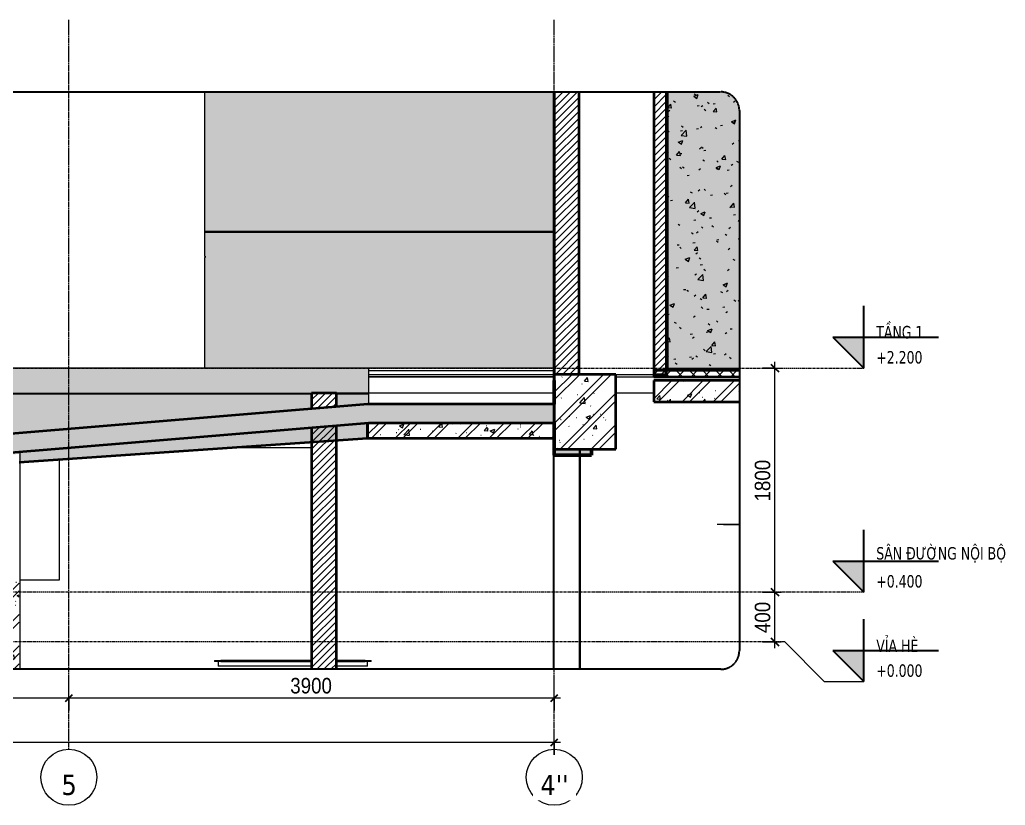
# Model space of a CAD drawing. Header units: millimetres. Extents: x 46404 to 154333, y -1327 to 55734.
# Drawn here: x 111202 to 119121, y -1313 to 5000 of the extents above; entities that cross this region are included whole.
import ezdxf

# ---------------------------------------------------------------- set-up
doc = ezdxf.new("R2010")
doc.units = ezdxf.units.MM
for name, pattern in [('Centre', [31.75, 6.35, -4.7625, 15.875, -4.7625]), ('Grid Line', [22.225, 12.7, -3.175, 3.175, -3.175]), ('Hidden', [7.14375, 4.7625, -2.38125])]:
    doc.linetypes.add(name, pattern=pattern)
for name, color, linetype, lineweight in [('0-2', 10, 'Continuous', 5), ('A-ANNO-DIMS', 211, 'Continuous', 9), ('A-ANNO-DIMS-50', 211, 'Continuous', 9), ('A-DETL-GENF', 92, 'Continuous', 18), ('A-DETL-GENF-1', 9, 'Continuous', 18), ('A-DETL-GENF-3', 92, 'Hidden', 25), ('A-DETL-MEDM', 33, 'Continuous', 35), ('A-FLOR', 192, 'Continuous', 18), ('A-FLOR-1', 250, 'Continuous', 18), ('A-FLOR-FNSH-1', 7, 'Continuous', 35), ('A-FLOR-LEVL', 51, 'Continuous', 9), ('A-FLOR-LEVL-1', 51, 'Continuous', 25), ('A-FLOR-LEVL-2', 51, 'Centre', 9), ('A-FLOR-PATT-1', 253, 'Continuous', 18), ('A-FLOR-PATT-2', 8, 'Continuous', 18), ('A-WALL', 113, 'Continuous', 18), ('A-WALL-2', 7, 'Continuous', 35), ('A-WALL-FNSH-1', 253, 'Continuous', 18), ('A-WALL-FNSH-2', 250, 'Continuous', 18), ('A-WALL-PATT-2', 111, 'Continuous', 18), ('A-WALL-PATT-3', 10, 'Continuous', 5), ('A-WALL-PATT-5', 9, 'Continuous', 18), ('E-LITE-EQPM', 33, 'Continuous', 18), ('I-WALL', 2, 'Continuous', 18), ('S-BEAM-1', 254, 'Continuous', 5), ('S-BEAM-2', 250, 'Continuous', 18), ('S-BEAM-3', 50, 'Continuous', 50), ('S-GRID-1', 1, 'Grid Line', 9), ('S-GRID-IDEN', 1, 'Continuous', 9)]:
    doc.layers.add(name, color=color, linetype=linetype, lineweight=lineweight)
doc.styles.add('Tahoma_B', font='tahomabd.ttf', dxfattribs={"height": 162.5})
doc.styles.add('Tahoma_B_1', font='tahomabd.ttf', dxfattribs={"width": 0.85, "height": 100})
doc.styles.add('UTM Avo', font='', dxfattribs={"width": 0.9, "height": 125})
doc.styles.get('UTM Avo').set_extended_font_data('UTM Avo')
doc.dimstyles.new('1_Dim_chi_tiet_2_5', dxfattribs={"dimscale": 304.8, "dimtxt": 124.912619, "dimasz": 0.19685, "dimexe": 0.164042, "dimexo": 0.0625, "dimgap": 0.016404, "dimtad": 1, "dimdec": 0, "dimrnd": 5, "dimzin": 0, "dimdsep": 46, "dimtxsty": 'UTM Avo', "dimblk1": 'OBLIQUE', "dimblk2": 'OBLIQUE', "dimsah": 1, "dimcen": 0.09, "dimdle": 0.164042, "dimazin": 0, "dimtfac": 1, "dimtdec": 4, "dimtix": 1, "dimtmove": 0, "dimatfit": 3, "dimfxl": 0.328084, "dimfxlon": 1, "dimtvp": 1, "dimtolj": 1, "dimtzin": 0, "dimarcsym": 2})
pattern_1 = [(50, (-53992.56, 15725), (364.368, -31.8783), [38.1, -419.1]), (355, (-53992.56, 15725), (-70.486, 382.113), [30.48, -335.28]), (100.451, (-53962.2, 15722.34), (293.885, 350.233), [32.38, -356.18]), (46.184, (-53992.56, 15826.6), (542.158, -84.086), [57.15, -628.65]), (96.636, (-53947.4, 15819.6), (474.805, 494.855), [48.57, -534.27]), (351.184, (-53992.56, 15826.6), (474.81, 494.85), [45.72, -502.92]), (21, (-53941.76, 15801.2), (303.2285, -204.5305), [38.1, -419.1]), (326, (-53941.76, 15801.2), (123.604, 368.376), [30.48, -335.28]), (71.451, (-53916.5, 15784.16), (426.834, 163.843), [32.38, -356.18]), (37.5, (-53992.56, 15725), (6.1766, 169.1102), [3.353, -327.863, 3.353, -337.007, -336.55]), (37.5, (-53992.56, 15725), (6.1766, 169.1102), [-671.576, 3.353, -333.197]), (7.5, (-53992.56, 15725), (133.6389, 200.3615), [3.353, -190.703, 3.353, -320.243, -128.27]), (7.5, (-53992.56, 15725), (133.6389, 200.3615), [-517.652, 3.353, -124.917]), (327.5, (-54105.84, 15725), (271.1818, -11.4584), [3.353, -123.647, 3.353, -392.887, -525.78]), (327.5, (-54105.84, 15725), (271.1818, -11.4584), [-523.24, 3.353, -522.427]), (317.5, (-54156.64, 15725), (296.2585, 50.853), [3.353, -161.747, 3.353, -259.791, -373.38]), (317.5, (-54156.64, 15725), (296.2585, 50.853), [-428.244, 3.353, -370.027]), (45, (-53992.56, 15725), (-125.7236, 125.7236), []), (45, (-53992.56, 15915.5), (-125.7236, 125.7236), [])]
pattern_2 = [(45, (110356.585, 15725), (-28.28427, 28.28427), [])]
pattern_3 = [(50, (110356.58, 15725), (364.368, -31.8783), [38.1, -419.1]), (355, (110356.6, 15725), (-70.486, 382.113), [30.48, -335.28]), (100.451, (110386.95, 15722.34), (293.885, 350.2334), [32.38, -356.18]), (46.184, (110356.6, 15826.6), (542.158, -84.086), [57.15, -628.65]), (96.636, (110401.76, 15819.6), (474.805, 494.855), [48.57, -534.27]), (351.184, (110356.6, 15826.6), (474.81, 494.85), [45.72, -502.92]), (21, (110407.38, 15801.2), (303.2285, -204.5305), [38.1, -419.1]), (326, (110407.4, 15801.2), (123.604, 368.376), [30.48, -335.28]), (71.451, (110432.65, 15784.16), (426.834, 163.843), [32.38, -356.18]), (37.5, (110356.58, 15725), (6.1766, 169.1102), [3.353, -327.863, 3.353, -337.007, -336.55]), (37.5, (110356.58, 15725), (6.1766, 169.1102), [-671.576, 3.353, -333.197]), (7.5, (110356.58, 15725), (133.6389, 200.3615), [3.353, -190.703, 3.353, -320.243, -128.27]), (7.5, (110356.58, 15725), (133.6389, 200.3615), [-517.652, 3.353, -124.917]), (327.5, (110243.3, 15725), (271.1818, -11.4584), [3.353, -123.647, 3.353, -392.887, -525.78]), (327.5, (110243.3, 15725), (271.1818, -11.4584), [-523.24, 3.353, -522.427]), (317.5, (110192.5, 15725), (296.2585, 50.853), [3.353, -161.747, 3.353, -259.791, -373.38]), (317.5, (110192.5, 15725), (296.2585, 50.853), [-428.244, 3.353, -370.027]), (45, (110356.58, 15725), (-125.7236, 125.7236), []), (45, (110356.58, 15915.5), (-125.7236, 125.7236), [])]

# ---------------------------------------------------------------- blocks, each defined once
blk = doc.blocks.new('NCV_TKTC_KET CAU_rvt-4-TKCS_RAMP NKT 1 - MẶT CẮT 2')
at = {"layer": 'A-FLOR-PATT-1'}
h = blk.add_hatch(dxfattribs=at)
h.set_pattern_fill('FP_21', color=256, style=0, pattern_type=2)
h.set_pattern_definition(pattern_1)
h.paths.add_polyline_path([(-47365, 1930), (-47365, 2100), (-48052.6, 2100), (-48052.6, 1930)])
h = blk.add_hatch(dxfattribs=at)
h.set_pattern_fill('FP_21', color=256, style=0, pattern_type=2)
h.set_pattern_definition(pattern_1)
h.paths.add_polyline_path([(-47365, 1930), (-47365, 2100), (-48052.6, 2100), (-48052.6, 1930)])
h = blk.add_hatch(dxfattribs=at)
h.set_pattern_fill('FP_21', color=256, style=0, pattern_type=2)
h.set_pattern_definition(pattern_1)
h.paths.add_polyline_path([(-58940.4, 1045.4), (-57776.7, 1125.7), (-53152.6, 1511), (-53152.6, 1443.8), (-50352.5, 1636.5), (-50352.5, 1761), (-57776.7, 1142.4)])
h.paths.add_polyline_path([(-59152.5, 1178.3), (-59145, 1178.8), (-58976.2, 1192.9), (-59152.5, 1180.8)])
h = blk.add_hatch(dxfattribs=at)
h.set_pattern_fill('FP_21', color=256, style=0, pattern_type=2)
h.set_pattern_definition(pattern_1)
h.paths.add_polyline_path([(-58940.4, 1045.4), (-57776.7, 1125.7), (-53152.6, 1511), (-53152.6, 1443.8), (-50352.5, 1636.5), (-50352.5, 1761), (-57776.7, 1142.4)])
h.paths.add_polyline_path([(-59152.5, 1178.3), (-59145, 1178.8), (-58976.2, 1192.9), (-59152.5, 1180.8)])
h = blk.add_hatch(dxfattribs=at)
h.set_pattern_fill('FP_21', color=256, style=0, pattern_type=2)
h.set_pattern_definition(pattern_1)
h.paths.add_polyline_path([(-49018.5, 1636.5), (-48852.5, 1636.5), (-48852.6, 1761.7), (-50351.2, 1761.1), (-50352.5, 1761), (-50352.5, 1636.5), (-50339.8, 1636.5)])
h = blk.add_hatch(dxfattribs=at)
h.set_pattern_fill('FP_21', color=256, style=0, pattern_type=2)
h.set_pattern_definition(pattern_1)
h.paths.add_polyline_path([(-49018.5, 1636.5), (-48852.5, 1636.5), (-48852.6, 1761.7), (-50351.2, 1761.1), (-50352.5, 1761), (-50352.5, 1636.5), (-50339.8, 1636.5)])
h = blk.add_hatch(dxfattribs=at)
h.set_pattern_fill('FP_21', color=256, style=0, pattern_type=2)
h.set_pattern_definition(pattern_1)
h.paths.add_polyline_path([(-59528.3, 1178.3), (-59152.5, 1178.3), (-59152.5, 1180.8), (-60452.5, 1180.8), (-60452.5, 1178.3), (-60152.5, 1178.3)])
h = blk.add_hatch(dxfattribs=at)
h.set_pattern_fill('FP_21', color=256, style=0, pattern_type=2)
h.set_pattern_definition(pattern_1)
h.paths.add_polyline_path([(-59528.3, 1178.3), (-59152.5, 1178.3), (-59152.5, 1180.8), (-60452.5, 1180.8), (-60452.5, 1178.3), (-60152.5, 1178.3)])
at = {"layer": 'S-BEAM-1'}
blk.add_hatch(color=256, dxfattribs=at).paths.add_polyline_path([(-48852.5, 1500), (-48552.6, 1500), (-48552.6, 1550), (-48852.5, 1550), (-48852.6, 1500)])
at = {"layer": 'A-FLOR-1'}
for p, q in [((-50342.5, 2130), (-48862.5, 2130)), ((-58037, 1104), (-58062.9, 1105.8)), ((-59132.3, 1029.4), (-59116.9, 1028.3))]:
    blk.add_line(p, q, dxfattribs=at)
at = {"layer": 'A-FLOR-FNSH-1'}
for p, q in [((-47365, 2100), (-48052.6, 2100)), ((-48052.6, 2100), (-48052.6, 1930)), ((-48052.6, 1930), (-47365, 1930)), ((-50352.5, 1636.5), (-50352.5, 1761)), ((-50352.5, 1761), (-50352.5, 1636.5)), ((-53152.6, 1443.8), (-50352.5, 1636.5)), ((-50352.5, 1636.5), (-48852.5, 1636.5)), ((-58976.2, 1192.9), (-59152.5, 1180.8)), ((-59152.5, 1180.8), (-60452.5, 1180.8)), ((-60452.5, 1180.8), (-60452.5, 1178.3)), ((-59152.5, 1180.8), (-59152.5, 1178.3)), ((-59152.5, 1178.3), (-59152.5, 1180.8)), ((-58940.4, 1045.4), (-57790.9, 1124.5))]:
    blk.add_line(p, q, dxfattribs=at)
at = {"layer": 'S-BEAM-2'}
for p, q in [((-50342.5, 2130), (-48862.5, 2130)), ((-48357, 2130), (-48052.6, 2130)), ((-50802.6, 1560), (-51452.5, 1560))]:
    blk.add_line(p, q, dxfattribs=at)
at = {"layer": 'S-BEAM-3'}
for p, q in [((-48852.6, 2100), (-48852.6, 1911.7)), ((-48852.6, 1761.7), (-48852.6, 1500)), ((-48552.6, 1500), (-48552.6, 1550)), ((-48852.6, 1500), (-48552.6, 1500))]:
    blk.add_line(p, q, dxfattribs=at)
blk = doc.blocks.new('LIC_03 - LIC_03-ĐÈN LED ỐP TRẦN CHỐNG BỤI_ 1x24w_ ÁNH SÁNG TRẮNG 6000k-4360032-TKCS_RAMP NKT 1 - MẶT CẮT 2')
at = {"layer": 'E-LITE-EQPM'}
for p, q in [((-47365, 945), (-47542.5, 945)), ((-47491.4, 945), (-47365.2, 945)), ((-47365.2, 945), (-47491.4, 945)), ((-47442.5, 945), (-47365, 945)), ((-47365, 945), (-47442.5, 945))]:
    blk.add_line(p, q, dxfattribs=at)
blk = doc.blocks.new('DEN LED BATTEN 1_2 40W - LC_02-ĐÈN LED BATTEN 1_2m_ P_40W_ ÁNH SÁNG TRẮNG 6000K_ LOẠI CHỐNG ẨM IP65_ LẮP ĐẶT NỔI_TREO TY-4601686-TKCS_RAMP NKT 1 - MẶT CẮT 2')
at = {"layer": 'E-LITE-EQPM'}
for p, q in [((-51582.635618, -150), (-51582.635618, -156.35)), ((-51582.635618, -150), (-51532.635618, -150)), ((-51532.635618, -156.35), (-51582.635618, -156.35)), ((-51552.635618, -156.35), (-51552.635618, -194.45)), ((-50802.564287, -150), (-51532.635618, -150)), ((-51532.635618, -156.35), (-50802.564287, -156.35)), ((-50372.635618, -150), (-50602.564287, -150)), ((-50602.564287, -156.35), (-50372.635618, -156.35)), ((-50372.635618, -150), (-50322.635618, -150)), ((-50322.635618, -156.35), (-50372.635618, -156.35)), ((-50352.635618, -194.45), (-50352.635618, -156.35)), ((-50322.635618, -156.35), (-50322.635618, -150)), ((-51502.635618, -194.45), (-51552.635618, -194.45)), ((-50802.564287, -194.45), (-51502.635618, -194.45)), ((-50402.635618, -194.45), (-50602.564287, -194.45)), ((-50352.635618, -194.45), (-50402.635618, -194.45))]:
    blk.add_line(p, q, dxfattribs=at)
blk = doc.blocks.new('BORDER VIEW - BORDER VIEW-2377010-TKCS_RAMP NKT 1 - MẶT CẮT 2')
at = {"layer": 'A-DETL-GENF-3'}
for p, q in [((-61102.6, 4419.8), (-47515, 4419.8)), ((-61252.6, -70), (-61252.6, 4269.8)), ((-47365, 4269.8), (-47365, -70)), ((-47515, -220), (-61102.6, -220))]:
    blk.add_line(p, q, dxfattribs=at)
for centre, start, end in [((-61102.6, 4269.8), 90, 180), ((-47515, 4269.8), 0, 90), ((-61102.6, -70), 180, 270), ((-47515, -70), 270, 0)]:
    blk.add_arc(centre, 150, start, end, dxfattribs=at)
blk = doc.blocks.new('Level - CAO ĐỘ LEVEL-350587-TKCS_RAMP NKT 1 - MẶT CẮT 2')
at = {"layer": 'A-FLOR-LEVL'}
blk.add_hatch(color=256, dxfattribs=at).paths.add_polyline_path([(-46365.3, 2450), (-46365.3, 2200), (-46615.3, 2450)])
at = {"layer": 'A-FLOR-LEVL-1'}
for p, q in [((-46365.3, 2200), (-46365.3, 2700)), ((-46615.3, 2450), (-46365.3, 2200)), ((-46615.3, 2450), (-45765.3, 2450))]:
    blk.add_line(p, q, dxfattribs=at)
blk = doc.blocks.new('Grid - M_Grid Head - Circle-353313-TKCS_RAMP NKT 1 - MẶT CẮT 2')
at = {"layer": 'S-GRID-IDEN'}
blk.add_circle((-52752.6, -1087.5), 225, dxfattribs=at)
blk = doc.blocks.new('DIMBLOCK14-TKCS_RAMP NKT 1 - MẶT CẮT 2')
at = {"layer": 'A-ANNO-DIMS-50'}
for p, q in [((103396.6, -908), (103396.6, -758)), ((115496.6, -908), (115496.6, -758)), ((115546.6, -808), (103346.6, -808)), ((103396.6, -808), (103396.6, -908)), ((115496.6, -808), (115496.6, -908))]:
    blk.add_line(p, q, dxfattribs=at)
at = {"layer": 'A-ANNO-DIMS-50', "lineweight": 25}
for p, q in [((103396.6, -808), (103426.6, -778)), ((115496.6, -808), (115526.6, -778)), ((103396.6, -808), (103366.6, -838)), ((115496.6, -808), (115466.6, -838))]:
    blk.add_line(p, q, dxfattribs=at)
at = {"layer": 'A-ANNO-DIMS-50', "color": 0, "insert": (109232.6, -645.7), "char_height": 125, "width": 513.53, "attachment_point": 1, "line_spacing_factor": 1.110334, "style": 'UTM Avo'}
blk.add_mtext('12100', dxfattribs=at)
blk = doc.blocks.new('_Oblique')
at = {"color": 0, "linetype": 'ByBlock', "lineweight": -2}
blk.add_line((-0.5, -0.5), (0.5, 0.5), dxfattribs=at)
blk = doc.blocks.new('DIMBLOCK15-TKCS_RAMP NKT 1 - MẶT CẮT 2')
at = {"layer": 'A-ANNO-DIMS-50', "lineweight": 25}
for p, q in [((111596.6, -451.3), (111566.6, -481.3)), ((111596.6, -451.3), (111626.6, -421.3)), ((115496.6, -451.3), (115466.6, -481.3)), ((115496.6, -451.3), (115526.6, -421.3))]:
    blk.add_line(p, q, dxfattribs=at)
at = {"layer": 'A-ANNO-DIMS-50'}
for p, q in [((111596.6, -551.3), (111596.6, -401.3)), ((115546.6, -451.3), (111596.6, -451.3)), ((111596.6, -451.3), (111596.6, -551.3)), ((115496.6, -551.3), (115496.6, -401.3)), ((115496.6, -451.3), (115496.6, -551.3))]:
    blk.add_line(p, q, dxfattribs=at)
at = {"layer": 'A-ANNO-DIMS-50', "color": 0, "insert": (113375.4, -288.9), "char_height": 125, "width": 410.824, "attachment_point": 1, "line_spacing_factor": 1.110334, "style": 'UTM Avo'}
blk.add_mtext('3900', dxfattribs=at)
blk = doc.blocks.new('DIMBLOCK16-TKCS_RAMP NKT 1 - MẶT CẮT 2')
at = {"layer": 'A-ANNO-DIMS-50'}
for p, q in [((111596.6, -451.3), (109346.6, -451.3)), ((109396.6, -551.3), (109396.6, -401.3)), ((109396.6, -451.3), (109396.6, -551.3)), ((111596.6, -551.3), (111596.6, -401.3)), ((111596.6, -451.3), (111596.6, -551.3))]:
    blk.add_line(p, q, dxfattribs=at)
at = {"layer": 'A-ANNO-DIMS-50', "lineweight": 25}
for p, q in [((109396.6, -451.3), (109366.6, -481.3)), ((109396.6, -451.3), (109426.6, -421.3)), ((111596.6, -451.3), (111566.6, -481.3)), ((111596.6, -451.3), (111626.6, -421.3))]:
    blk.add_line(p, q, dxfattribs=at)
at = {"layer": 'A-ANNO-DIMS-50', "color": 0, "insert": (110325.4, -288.9), "char_height": 125, "width": 410.824, "attachment_point": 1, "line_spacing_factor": 1.110334, "style": 'UTM Avo'}
blk.add_mtext('2200', dxfattribs=at)
blk = doc.blocks.new('DIMBLOCK17-TKCS_RAMP NKT 1 - MẶT CẮT 2')
at = {"layer": 'A-ANNO-DIMS-50'}
for p, q in [((117169.8, 400), (117319.8, 400)), ((117269.8, 400), (117169.8, 400)), ((117269.8, -50), (117269.8, 400)), ((117169.8, 0), (117319.8, 0)), ((117269.8, 0), (117169.8, 0))]:
    blk.add_line(p, q, dxfattribs=at)
at = {"layer": 'A-ANNO-DIMS-50', "lineweight": 25}
for p, q in [((117269.8, 400), (117239.8, 430)), ((117269.8, 400), (117299.8, 370)), ((117269.8, 0), (117239.8, 30)), ((117269.8, 0), (117299.8, -30))]:
    blk.add_line(p, q, dxfattribs=at)
at = {"layer": 'A-ANNO-DIMS-50', "color": 0, "insert": (117107.4, 71.6), "char_height": 125, "width": 308.118, "attachment_point": 1, "rotation": 90, "line_spacing_factor": 1.110334, "style": 'UTM Avo'}
blk.add_mtext('400', dxfattribs=at)
blk = doc.blocks.new('DIMBLOCK18-TKCS_RAMP NKT 1 - MẶT CẮT 2')
at = {"layer": 'A-ANNO-DIMS-50', "lineweight": 25}
for p, q in [((117269.8, 2200), (117239.8, 2230)), ((117269.8, 2200), (117299.8, 2170)), ((117269.8, 400), (117239.8, 430)), ((117269.8, 400), (117299.8, 370))]:
    blk.add_line(p, q, dxfattribs=at)
at = {"layer": 'A-ANNO-DIMS-50'}
for p, q in [((117269.8, 400), (117269.8, 2250)), ((117169.8, 2200), (117319.8, 2200)), ((117269.8, 2200), (117169.8, 2200)), ((117169.8, 400), (117319.8, 400)), ((117269.8, 400), (117169.8, 400))]:
    blk.add_line(p, q, dxfattribs=at)
at = {"layer": 'A-ANNO-DIMS-50', "color": 0, "insert": (117107.4, 1128.8), "char_height": 125, "width": 410.824, "attachment_point": 1, "rotation": 90, "line_spacing_factor": 1.110334, "style": 'UTM Avo'}
blk.add_mtext('1800', dxfattribs=at)

msp = doc.modelspace()

# ---------------------------------------------------------------- hatches: boundary and pattern name
at = {"layer": 'A-DETL-GENF-1'}
h = msp.add_hatch(dxfattribs=at)
h.set_pattern_fill('FP_21', color=256, style=0, pattern_type=2)
h.set_pattern_definition(pattern_3)
h.paths.add_polyline_path([(110896.5, -220), (111196.5, -220), (111196.5, 500), (110896.5, 500)])
h.paths.add_polyline_path([(115496.7, 1550), (115992.1, 1550), (115992.1, 2150), (115496.7, 2150), (115496.7, 2138.6)])
h = msp.add_hatch(dxfattribs=at)
h.set_pattern_fill('FP_21', color=256, style=0, pattern_type=2)
h.set_pattern_definition(pattern_3)
h.paths.add_polyline_path([(103896.7, 800), (104196.7, 800), (104196.7, 1028.3), (105204.1, 1028.3), (114004.1, 1761.7), (115496.6, 1761.7), (115496.6, 1911.7), (113997.9, 1911.7), (105197.9, 1178.3), (103896.7, 1178.3)])
at = {"layer": 'A-FLOR-PATT-2'}
h = msp.add_hatch(dxfattribs=at)
h.set_pattern_fill('FP_22', color=256, style=0, pattern_type=2)
h.set_pattern_definition([(45, (110356.585, 15725), (-53.033, 53.033), []), (135, (110356.585, 15725), (-53.033, -53.033), [])])
h.paths.add_polyline_path([(116984.1, 2130), (116984.1, 2180), (116296.6, 2180), (116296.6, 2130)])
at = {"layer": 'A-WALL-PATT-2'}
h = msp.add_hatch(dxfattribs=at)
h.set_pattern_fill('FP_20', color=256, style=0, pattern_type=2)
h.set_pattern_definition(pattern_2)
h.paths.add_polyline_path([(115696.7, 2150), (115696.7, 4419.8), (115496.7, 4419.8), (115496.7, 2150)])
h = msp.add_hatch(dxfattribs=at)
h.set_pattern_fill('FP_20', color=256, style=0, pattern_type=2)
h.set_pattern_definition(pattern_2)
h.paths.add_polyline_path([(116396.7, 2150), (116396.7, 4419.8), (116296.7, 4419.8), (116296.7, 2150)])
h = msp.add_hatch(dxfattribs=at)
h.set_pattern_fill('FP_28', color=256, style=0, pattern_type=2)
h.set_pattern_definition([(45, (110356.585, 15725), (-26.5165, 26.5165), [])])
h.paths.add_polyline_path([(116406.7, 2200), (116406.7, 4419.8), (116396.7, 4419.8), (116396.7, 2200)])
h = msp.add_hatch(dxfattribs=at)
h.set_pattern_fill('FP_20', color=256, style=0, pattern_type=2)
h.set_pattern_definition(pattern_2)
h.paths.add_polyline_path([(113746.6, -220), (113746.6, 1740.2), (113546.6, 1723.5), (113546.6, -220), (113579, -220)])
h.paths.add_polyline_path([(113546.6, 1874.1), (113746.6, 1890.7), (113746.6, 2000), (113546.6, 2000), (113546.6, 1911.7)])
at = {"layer": 'A-WALL-PATT-3'}
h = msp.add_hatch(color=256, dxfattribs=at)
h.paths.add_polyline_path([(112686.7, 2200), (115486.7, 2200), (115486.7, 3290), (112686.7, 3290), (112686.7, 3100), (112690.7, 3100), (112690.7, 3090), (112686.7, 3090)])
h.paths.add_polyline_path([(115486.7, 3300), (115486.7, 4419.8), (112686.7, 4419.8), (112686.7, 3300), (113579, 3300)])
msp.add_hatch(color=256, dxfattribs=at).paths.add_polyline_path([(113579, 3290), (115486.7, 3290), (115486.7, 3300), (112686.7, 3300), (112686.7, 3290), (112690.7, 3290)])
h = msp.add_hatch(color=256, dxfattribs=at)
h.paths.add_polyline_path([(105186.7, 1230.8), (105197.9, 1230.9), (108821.3, 1480.3), (113546.6, 1874.1), (113546.6, 1990), (105186.7, 1990), (105186.7, 1786.5)])
h.paths.add_polyline_path([(113746.6, 1890.7), (114004.1, 1911.7), (114006.7, 1911.7), (114006.7, 1990), (113746.6, 1990), (113746.6, 1911.7)])
h.paths.add_polyline_path([(110075.7, 2000), (114006.7, 2000), (114006.7, 2200), (105186.7, 2200), (105186.7, 2000), (106572.5, 2000)])
h = msp.add_hatch(color=256, dxfattribs=at)
h.paths.add_polyline_path([(113996.7, 1990), (114006.7, 1990), (114006.7, 2000), (113746.6, 2000), (113746.6, 1990)])
h.paths.add_polyline_path([(105196.7, 1990), (113546.6, 1990), (113546.6, 2000), (105186.7, 2000), (105186.7, 1990)])
at = {"layer": 'A-WALL-PATT-5'}
h = msp.add_hatch(dxfattribs=at)
h.set_pattern_fill('FP_26', color=256, style=0, pattern_type=2)
h.set_pattern_definition([(50, (110356.58, 15725), (364.368, -31.878), [38.1, -419.1]), (355, (110356.6, 15725), (-70.486, 382.113), [30.48, -335.28]), (100.451, (110386.95, 15722.34), (293.885, 350.233), [32.38, -356.18]), (46.184, (110356.6, 15826.6), (542.158, -84.086), [57.15, -628.65]), (96.636, (110401.76, 15819.6), (474.805, 494.855), [48.57, -534.27]), (351.184, (110356.6, 15826.6), (474.81, 494.85), [45.72, -502.92]), (21, (110407.38, 15801.2), (303.2285, -204.5305), [38.1, -419.1]), (326, (110407.4, 15801.2), (123.604, 368.376), [30.48, -335.28]), (71.451, (110432.65, 15784.16), (426.834, 163.843), [32.38, -356.18]), (37.5, (110356.58, 15725), (6.1766, 169.1102), [16.764, -314.452, 16.764, -323.596, -336.55]), (37.5, (110356.58, 15725), (6.1766, 169.1102), [-671.576, 16.764, -319.786]), (7.5, (110356.58, 15725), (133.6389, 200.3615), [16.764, -177.292, 16.764, -306.832, -128.27]), (7.5, (110356.58, 15725), (133.6389, 200.3615), [-517.652, 16.764, -111.506]), (327.5, (110243.3, 15725), (271.1818, -11.4584), [16.764, -110.236, 16.764, -379.476, -525.78]), (327.5, (110243.3, 15725), (271.1818, -11.4584), [-523.24, 16.764, -509.016]), (317.5, (110192.5, 15725), (296.2585, 50.853), [16.764, -148.336, 16.764, -246.38, -373.38]), (317.5, (110192.5, 15725), (296.2585, 50.853), [-428.244, 16.764, -356.616])])
h.paths.add_polyline_path([(116909.1, 2200), (116984.1, 2200), (116984.1, 4269.8), (116979, 4308.6), (116964, 4344.8), (116940.2, 4375.9), (116909.1, 4399.7), (116872.9, 4414.7), (116834.1, 4419.8), (116406.7, 4419.8), (116406.7, 2200), (116872.9, 2200)])
h = msp.add_hatch(dxfattribs=at)
h.set_pattern_fill('FP_27', color=256, style=0, pattern_type=2)
h.set_pattern_definition([(37.5, (110356.585, 15725), (-1.60031, 48.94136), [1.676, -36.932, 1.676, -41.504, -41.275]), (37.5, (110356.585, 15725), (-1.60031, 48.94136), [-81.788, 1.676, -39.599]), (7.5, (110356.585, 15725), (44.9521, 71.68268), [1.676, -19.152, 1.676, -33.122, -13.335]), (7.5, (110356.585, 15725), (44.9521, 71.68268), [-55.626, 1.676, -11.659]), (327.5, (110325.343, 15725), (79.09879, 0.14376), [1.676, -11.024, 1.676, -44.044, -59.69]), (327.5, (110325.343, 15725), (79.09879, 0.14376), [-58.42, 1.676, -58.014]), (317.5, (110325.34, 15725), (76.3552, 22.29306), [1.676, -4.674, 1.676, -28.296, -34.29]), (317.5, (110325.34, 15725), (76.3552, 22.29306), [-36.322, 1.676, -32.614])])
h.paths.add_polyline_path([(116909.1, 2200), (116984.1, 2200), (116984.1, 4269.8), (116979, 4308.6), (116964, 4344.8), (116940.2, 4375.9), (116909.1, 4399.7), (116872.9, 4414.7), (116834.1, 4419.8), (116406.7, 4419.8), (116406.7, 2200), (116872.9, 2200)])

# ---------------------------------------------------------------- linework, layer by layer
at = {"layer": 'A-DETL-MEDM'}
for p, q in [((115496.7, 2150), (115496.7, 1550)), ((115992.1, 2150), (115496.7, 2150)), ((115992.1, 1550), (115992.1, 2150)), ((113997.9, 1911.7), (105197.9, 1178.3)), ((115496.6, 1911.7), (113997.9, 1911.7)), ((115496.6, 1761.7), (115496.6, 1911.7)), ((105204.1, 1028.3), (114004.1, 1761.7)), ((114004.1, 1761.7), (115496.6, 1761.7)), ((115496.7, 1550), (115992.1, 1550))]:
    msp.add_line(p, q, dxfattribs=at)
at = {"layer": 'A-FLOR'}
for p, q in [((114006.7, 2180), (115486.8, 2180)), ((115486.7, 2130), (114006.7, 2130))]:
    msp.add_line(p, q, dxfattribs=at)
at = {"layer": 'A-FLOR-FNSH-1'}
for p, q in [((116984.1, 2180), (116296.6, 2180)), ((116296.6, 2180), (116296.6, 2130)), ((116296.6, 2130), (116984.1, 2130))]:
    msp.add_line(p, q, dxfattribs=at)
at = {"layer": 'A-FLOR-LEVL'}
for p, q in [((117348.9, 0), (117666.4, -317.5)), ((117666.4, -317.5), (117983.9, -317.5))]:
    msp.add_line(p, q, dxfattribs=at)
at = {"layer": 'A-FLOR-LEVL-2'}
for p, q in [((102421.7, 2200), (117983.9, 2200)), ((117983.9, 400), (102421.7, 400)), ((117348.9, 0), (102421.7, 0))]:
    msp.add_line(p, q, dxfattribs=at)
at = {"layer": 'A-WALL'}
for p, q in [((112686.7, 4419.8), (112686.7, 3100)), ((112686.7, 3300), (115486.7, 3300)), ((115486.7, 3290), (112686.7, 3290)), ((115486.7, 3290), (115486.7, 3300)), ((112686.7, 3100), (112690.7, 3100)), ((112690.7, 3090), (112686.7, 3090)), ((112686.7, 3090), (112686.7, 2200)), ((112690.7, 3100), (112690.7, 3090)), ((115486.7, 2200), (105186.7, 2200)), ((114006.7, 1911.7), (114006.7, 2200)), ((114006.7, 2150), (115486.7, 2150)), ((115992.1, 2150), (116296.6, 2150)), ((105186.7, 2000), (113546.6, 2000)), ((113546.6, 1990), (105186.7, 1990)), ((115486.5, 2000), (113746.6, 2000)), ((114006.7, 1990), (113746.6, 1990)), ((116296.6, 2000), (115992.1, 2000)), ((111521.6, 500), (111521.6, 1466.1)), ((111206.5, 500), (111521.6, 500))]:
    msp.add_line(p, q, dxfattribs=at)
at = {"layer": 'A-WALL-2'}
for p, q in [((115496.7, 4419.8), (115496.7, 2150)), ((115696.7, 2150), (115696.7, 4419.8)), ((116296.7, 4419.8), (116296.7, 2150)), ((116396.7, 4419.8), (116396.7, 2150)), ((116406.7, 2200), (116406.7, 4419.8)), ((116296.7, 2150), (116396.7, 2150)), ((116396.7, 2200), (116406.7, 2200)), ((113746.6, 2000), (113546.6, 2000)), ((113546.6, 2000), (113546.6, 1874.1)), ((113746.6, 1890.7), (113746.6, 2000)), ((113546.6, 1723.5), (113546.6, -220)), ((113746.6, -220), (113746.6, 1740.2))]:
    msp.add_line(p, q, dxfattribs=at)
at = {"layer": 'A-WALL-FNSH-1'}
for p, q in [((115486.7, 4419.8), (115486.7, 3300)), ((115496.7, 2150), (115496.7, 4419.8)), ((115486.7, 3300), (115490.7, 3300)), ((115490.7, 3290), (115486.7, 3290)), ((115486.7, 3290), (115486.7, 1911.7)), ((115490.7, 3300), (115490.7, 3290)), ((115496.7, 2200), (115486.7, 2200)), ((115486.7, 1761.7), (115486.7, 1500)), ((115496.7, 400), (115496.7, 1550)), ((115486.7, 1500), (115490.7, 1500)), ((115490.7, 1490), (115486.7, 1490)), ((115486.7, 1490), (115486.7, 400)), ((115490.7, 1500), (115490.7, 1490)), ((115486.7, 400), (115496.7, 400))]:
    msp.add_line(p, q, dxfattribs=at)
at = {"layer": 'A-WALL-FNSH-2'}
for p, q in [((115496.5, 2000), (115486.5, 2000)), ((115486.5, 2000), (115486.5, 1911.7)), ((115496.5, 1911.7), (115496.5, 2000)), ((115486.5, 1761.7), (115486.5, -220)), ((115496.5, -220), (115496.5, 1761.7)), ((111206.5, -220), (111206.5, 1528.5)), ((115696.6, 1550), (115696.6, -220)), ((115706.6, -220), (115706.6, 1550))]:
    msp.add_line(p, q, dxfattribs=at)
at = {"layer": 'I-WALL'}
msp.add_line((116406.7, 2200), (116984.1, 2200), dxfattribs=at)
at = {"layer": 'S-GRID-1'}
for p, q in [((111596.6, 3750.1), (111596.6, 5000.1)), ((115496.6, 3750.1), (115496.6, 5000.1)), ((111596.6, 387.5), (111596.6, 3750.1)), ((115496.6, 387.5), (115496.6, 3750.1)), ((111596.6, -862.5), (111596.6, 387.5)), ((115496.6, -862.5), (115496.6, 387.5))]:
    msp.add_line(p, q, dxfattribs=at)

# ---------------------------------------------------------------- block references
at = {"layer": '0-2'}
msp.add_blockref('NCV_TKTC_KET CAU_rvt-4-TKCS_RAMP NKT 1 - MẶT CẮT 2', (164349.1, 0), dxfattribs=at)
at = {"layer": 'A-DETL-GENF'}
msp.add_blockref('BORDER VIEW - BORDER VIEW-2377010-TKCS_RAMP NKT 1 - MẶT CẮT 2', (164349.1, 0), dxfattribs=at)
at = {"layer": 'A-FLOR-LEVL-1'}
for p in [(164349.1, 0), (164349.1, -1800), (164349.1, -2517.5)]:
    msp.add_blockref('Level - CAO ĐỘ LEVEL-350587-TKCS_RAMP NKT 1 - MẶT CẮT 2', p, dxfattribs=at)
at = {"layer": 'E-LITE-EQPM'}
for name in ['LIC_03 - LIC_03-ĐÈN LED ỐP TRẦN CHỐNG BỤI_ 1x24w_ ÁNH SÁNG TRẮNG 6000k-4360032-TKCS_RAMP NKT 1 - MẶT CẮT 2', 'DEN LED BATTEN 1_2 40W - LC_02-ĐÈN LED BATTEN 1_2m_ P_40W_ ÁNH SÁNG TRẮNG 6000K_ LOẠI CHỐNG ẨM IP65_ LẮP ĐẶT NỔI_TREO TY-4601686-TKCS_RAMP NKT 1 - MẶT CẮT 2']:
    msp.add_blockref(name, (164349.1, 0), dxfattribs=at)
at = {"layer": 'S-GRID-IDEN'}
for p in [(164349.1, 0), (168249.1, 0)]:
    msp.add_blockref('Grid - M_Grid Head - Circle-353313-TKCS_RAMP NKT 1 - MẶT CẮT 2', p, dxfattribs=at)

# ---------------------------------------------------------------- texts
at = {"layer": 'A-FLOR-LEVL', "char_height": 100, "line_spacing_factor": 0.996129, "style": 'Tahoma_B_1'}
for s, insert, width, attachment_point in [('\\pt510,1020,1530,2040,2550,3060,3570,4080,4590,5100,5610,6120,6630,7140,7650,8160,8670,9180,9690,10200,10710,11220,11730,12240,12750,13260,13770,14280,14790,15300,15810,16320;TẦNG 1', (118084.1, 2437.2), 452.625, 7), ('\\pt212.5,425,637.5,850,1062.5,1275,1487.5,1700,1912.5,2125,2337.5,2550,2762.5,2975,3187.5,3400,3612.5,3825,4037.5,4250,4462.5,4675,4887.5,5100,5312.5,5525,5737.5,5950,6162.5,6375,6587.5,6800;+2.200', (118084.1, 2337.5), 441.575, 1), ('\\pt510,1020,1530,2040,2550,3060,3570,4080,4590,5100,5610,6120,6630,7140,7650,8160,8670,9180,9690,10200,10710,11220,11730,12240,12750,13260,13770,14280,14790,15300,15810,16320;SÂN ĐƯỜNG NỘI BỘ', (118084.1, 637.2), 1256.725, 7), ('\\pt212.5,425,637.5,850,1062.5,1275,1487.5,1700,1912.5,2125,2337.5,2550,2762.5,2975,3187.5,3400,3612.5,3825,4037.5,4250,4462.5,4675,4887.5,5100,5312.5,5525,5737.5,5950,6162.5,6375,6587.5,6800;+0.400', (118084.1, 537.5), 441.575, 1), ('\\pt510,1020,1530,2040,2550,3060,3570,4080,4590,5100,5610,6120,6630,7140,7650,8160,8670,9180,9690,10200,10710,11220,11730,12240,12750,13260,13770,14280,14790,15300,15810,16320;VỈA HÈ', (118084.1, -80.3), 427.55, 7), ('\\pt212.5,425,637.5,850,1062.5,1275,1487.5,1700,1912.5,2125,2337.5,2550,2762.5,2975,3187.5,3400,3612.5,3825,4037.5,4250,4462.5,4675,4887.5,5100,5312.5,5525,5737.5,5950,6162.5,6375,6587.5,6800;+0.000', (118084.1, -180), 441.575, 1)]:
    msp.add_mtext(s, dxfattribs=dict(at, insert=insert, width=width, attachment_point=attachment_point))

# ---------------------------------------------------------------- dimensions: what is measured, and where the dimension line sits
at = {"layer": 'A-ANNO-DIMS'}
for base, p1, p2, override, picture, middle in [((117269.8, 2200), (117169.8, 400), (117169.8, 2200), {"dimpost": '<>', "dimfxl": 1800}, 'DIMBLOCK18-TKCS_RAMP NKT 1 - MẶT CẮT 2', (117200.1, 1300)), ((117269.8, 400), (117169.8, 0), (117169.8, 400), {"dimpost": '<>', "dimfxl": 400}, 'DIMBLOCK17-TKCS_RAMP NKT 1 - MẶT CẮT 2', (117200.1, 200))]:
    dim = msp.add_linear_dim(base=base, p1=p1, p2=p2, angle=90, dimstyle='1_Dim_chi_tiet_2_5', override=override, dxfattribs=at)
    dim.commit()
    dim.dimension.update_dxf_attribs({"geometry": picture, "text_midpoint": middle})
for base, p1, p2, override, picture, middle in [((109396.6, -451.3), (111596.6, -551.3), (109396.6, -551.3), {"dimpost": '<>', "dimfxl": 2200}, 'DIMBLOCK16-TKCS_RAMP NKT 1 - MẶT CẮT 2', (110496.6, -381.6)), ((111596.6, -451.3), (115496.6, -551.3), (111596.6, -551.3), {"dimpost": '<>', "dimfxl": 3899.999999}, 'DIMBLOCK15-TKCS_RAMP NKT 1 - MẶT CẮT 2', (113546.6, -381.6)), ((103396.6, -808), (115496.6, -908), (103396.6, -908), {"dimpost": '<>', "dimfxl": 12099.999999}, 'DIMBLOCK14-TKCS_RAMP NKT 1 - MẶT CẮT 2', (109446.6, -738.4))]:
    dim = msp.add_linear_dim(base=base, p1=p1, p2=p2, dimstyle='1_Dim_chi_tiet_2_5', override=override, dxfattribs=at)
    dim.commit()
    dim.dimension.update_dxf_attribs({"geometry": picture, "text_midpoint": middle})

# ---------------------------------------------------------------- next in the draw order: texts
at = {"layer": 'S-GRID-IDEN', "char_height": 162.5, "attachment_point": 5, "line_spacing_factor": 0.996129, "style": 'Tahoma_B', "bg_fill": 3, "box_fill_scale": 1.25, "bg_fill_color": 256, "bg_fill_true_color": 13158600, "bg_fill_transparency": 0}
for s, insert, width in [('\\pt634.99962,1269.99925,1905.0005,2540.00013,3174.99975,3809.99937,4445.00062,5080.00025,5714.99987,6349.9995,6985.00075,7620.00037,8255,8889.99962,9524.99925,10160.0005,10795.00013,11429.99975,12064.99938,12700.00063,13335.00025,13969.99988,14604.9995,15240.00075,15875.00038,16510,17144.99963,17779.99925,18415.0005,19050.00013,19684.99975,20319.99938;5', (111598.9, -1149.9), 145.5), ("\\pt634.99962,1269.99925,1905.0005,2540.00013,3174.99975,3809.99937,4445.00062,5080.00025,5714.99987,6349.9995,6985.00075,7620.00037,8255,8889.99962,9524.99925,10160.0005,10795.00013,11429.99975,12064.99938,12700.00063,13335.00025,13969.99988,14604.9995,15240.00075,15875.00038,16510,17144.99963,17779.99925,18415.0005,19050.00013,19684.99975,20319.99938;4''", (115498.9, -1149.9), 264.5)]:
    msp.add_mtext(s, dxfattribs=dict(at, insert=insert, width=width))

doc.saveas('drawing.dxf')
